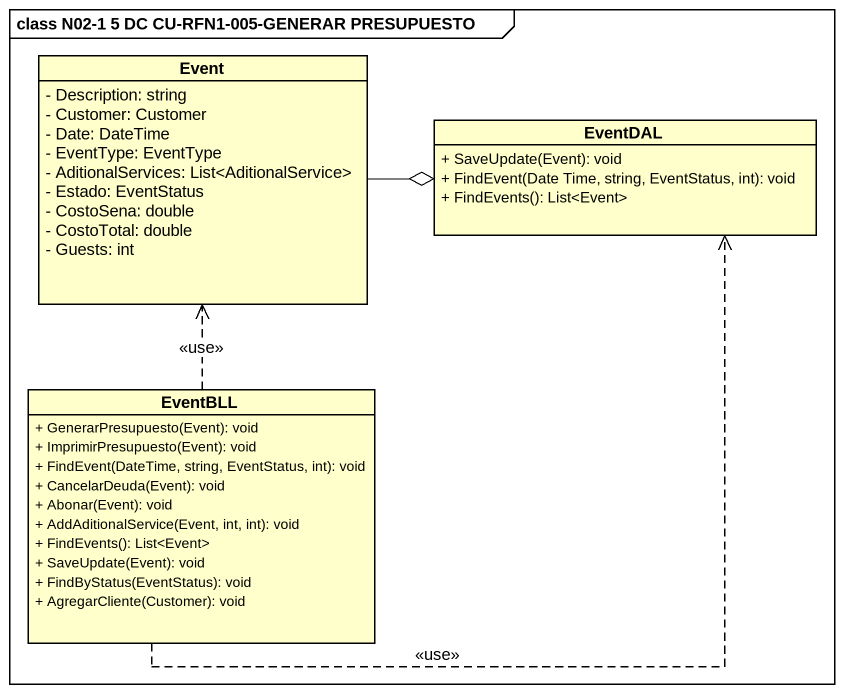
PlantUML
@startuml
mainframe class N02-1 5 DC CU-RFN1-005-GENERAR PRESUPUESTO
hide circle
hide empty members
skinparam classAttributeIconSize 0
class Event {
  - Description: string
  - Customer: Customer
  - Date: DateTime
  - EventType: EventType
  - AditionalServices: List<AditionalService>
  - Estado: EventStatus
  - CostoSena: double
  - CostoTotal: double
  - Guests: int
}
class EventDAL {
  + SaveUpdate(Event): void
  + FindEvent(Date Time, string, EventStatus, int): void
  + FindEvents(): List<Event>
}
class EventBLL {
  + GenerarPresupuesto(Event): void
  + ImprimirPresupuesto(Event): void
  + FindEvent(DateTime, string, EventStatus, int): void
  + CancelarDeuda(Event): void
  + Abonar(Event): void
  + AddAditionalService(Event, int, int): void
  + FindEvents(): List<Event>
  + SaveUpdate(Event): void
  + FindByStatus(EventStatus): void
  + AgregarCliente(Customer): void
}
Event -right-o EventDAL
EventBLL .up.> Event : <<use>>
EventBLL .up.> EventDAL : <<use>>
@enduml
